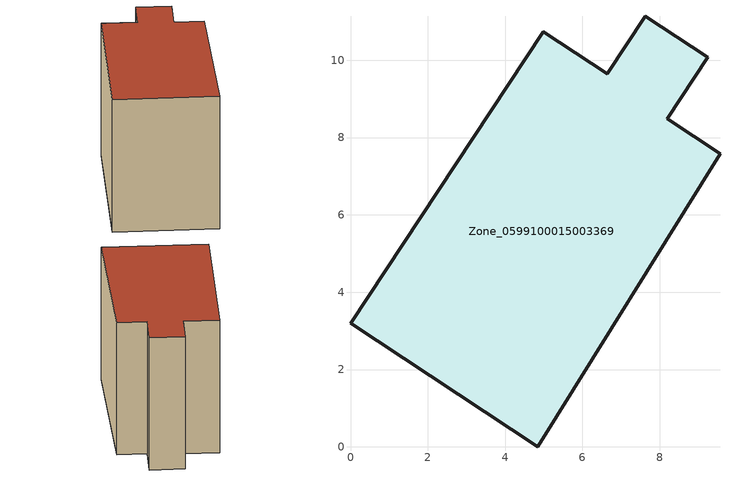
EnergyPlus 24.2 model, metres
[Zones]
Zone_0599100015003369
 floor ground (C_G): 4.84,0 0,3.2 4.99,10.74 6.64,9.65 7.63,11.14 9.24,10.08 8.19,8.49 9.56,7.59 z0.75
 wall outside (C_F): 8.19,8.49 9.24,10.08 7.63,11.14 6.64,9.65 4.99,10.74 0,3.2 4.84,0 9.56,7.59 8.19,8.49 z0.75:8.72
 roof outside (C_R): 4.84,0 9.56,7.59 8.19,8.49 9.24,10.08 7.63,11.14 6.64,9.65 4.99,10.74 0,3.2 z8.72
[BUILDING]
Pand.0599100015003369: North Axis=0; Terrain=City; Loads Convergence Tolerance Value=0.04; Temperature Convergence Tolerance Value=0.4; Solar Distribution=FullExterior; Maximum Number of Warmup Days=25; Minimum Number of Warmup Days=1
[Site:Location]
Rotterdam.The.Hague.AP_ZH_NLD Design_Conditions: Latitude=51.96; Longitude=4.45; Time Zone=1; Elevation=-4.5
[SITE:GROUNDTEMPERATURE:BUILDINGSURFACE]
18, 18, 18, 18, 18, 18, 18, 18, 18, 18, 18, 18
[MATERIAL] Thermal Absorptance=0.9; Solar Absorptance=0.7; Visible Absorptance=0.7
Name | Roughness | Thickness | Conductivity | Density | Specific Heat
G.TC.1965-1974 | MediumSmooth | 0.15 | 0.882353 | 540 | 1210
F.TC.1965-1974 | Rough | 0.3 | 0.697674 | 1920 | 840
R.TC.1965-1974 | MediumRough | 0.2 | 0.232558 | 1500 | 1000
[CONSTRUCTION]
C_G: G.TC.1965-1974
C_F: F.TC.1965-1974
C_R: R.TC.1965-1974
[ZONE]
Zone_0599100015003369: Type=1; Multiplier=1; Ceiling Height=Autocalculate; Volume=Autocalculate; Floor Area=autocalculate; Part of Total Floor Area=Yes
[ZONEINFILTRATION:DESIGNFLOWRATE]
Infil_Zone_0599100015003369: Zone or ZoneList or Space or SpaceList=Zone_0599100015003369; Schedule=AlwaysOn; Design Flow Rate Calculation Method=Flow/Area; Flow Rate per Floor Area=0.003; Constant Term Coefficient=1; Temperature Term Coefficient=0; Velocity Term Coefficient=0; Velocity Squared Term Coefficient=0
[HVACTEMPLATE:ZONE:IDEALLOADSAIRSYSTEM]
Zone_0599100015003369: Maximum Heating Supply Air Temperature=50; Minimum Cooling Supply Air Temperature=13; Maximum Heating Supply Air Humidity Ratio=0.0156; Minimum Cooling Supply Air Humidity Ratio=0.0077; Heating Limit=NoLimit; Cooling Limit=NoLimit; Dehumidification Control Type=ConstantSensibleHeatRatio; Cooling Sensible Heat Ratio=0.7; Dehumidification Setpoint=60; Humidification Control Type=None; Humidification Setpoint=30; Outdoor Air Method=None; Outdoor Air Flow Rate per Person=0.00944; Outdoor Air Flow Rate per Zone Floor Area=0; Outdoor Air Flow Rate per Zone=0; Demand Controlled Ventilation Type=None; Outdoor Air Economizer Type=NoEconomizer; Heat Recovery Type=None; Sensible Heat Recovery Effectiveness=0.7; Latent Heat Recovery Effectiveness=0.65
[ZONECONTROL:THERMOSTAT]
ThermostatControl_Zone_0599100015003369: Zone or ZoneList=Zone_0599100015003369; Control Type Schedule=DualSetpointControlType; Control 1=Thermostat_Zone_0599100015003369; Temperature Difference Between Cutout And Setpoint=0
[THERMOSTATSETPOINT:DUALSETPOINT]
Thermostat_Zone_0599100015003369: Heating Setpoint Temperature Schedule=HeatingSetpoint_Zone_0599100015003369; Cooling Setpoint Temperature Schedule=CoolingSetpoint_Zone_0599100015003369
[SCHEDULE:COMPACT]
HeatingSetpoint_Zone_0599100015003369: Through: 12/31, For: AllDays, Until: 24:00, 21
CoolingSetpoint_Zone_0599100015003369: Through: 12/31, For: AllDays, Until: 24:00, 24
DualSetpointControlType: Through: 12/31, For: AllDays, Until: 24:00, 4
AlwaysOn: Through: 12/31, For: AllDays, Until: 24:00, 1
